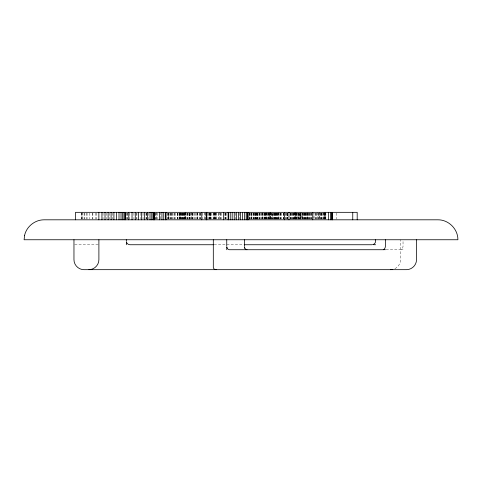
<?xml version="1.0" encoding="UTF-8"?>
<svg xmlns="http://www.w3.org/2000/svg" width="482" height="482" viewBox="0 0 482 482"><rect width="100%" height="100%" fill="white"/><g stroke="black" fill="none" stroke-linecap="round" stroke-linejoin="round"><path stroke-width="0.36" stroke-dasharray="2.41 1.81" d="M394.915 268.685C398.289 267.028 400.53 263.461 400.56 259.696L400.56 239.753M74.698 244.742L98.159 244.742M214.171 244.742L243.464 244.742M386.106 249.724L400.391 249.724M403.036 249.724L400.982 249.634A3.742 2.645 -90 0 0 403.036 245.989L403.036 240.446M336.773 213.08L336.773 219.063M325.874 213.08L325.874 219.063M325.778 212.327L325.778 219.063M325.669 213.08L325.669 219.063M325.483 213.08L325.483 219.063M325.205 212.327L325.145 219.063M325.001 212.327L325.001 219.063M324.802 213.08L324.802 219.063M324.579 213.08L324.579 219.063M324.416 213.08L324.416 219.063M324.356 212.327L324.356 219.063M324.187 212.327L324.187 219.063M323.988 213.08L323.988 219.063M323.205 212.327L323.205 219.063M323.139 213.08L323.139 219.063M322.705 213.08L322.705 219.063M321.56 213.08L321.56 219.063M321.229 213.08L321.229 219.063M321.03 213.08L321.03 219.063M320.946 213.08L320.946 219.063M320.687 213.08L320.687 219.063M319.759 212.327L319.759 219.063M319.126 212.327L319.126 219.063L319.078 213.08M318.698 213.08L318.698 219.063M318.355 213.08L318.355 219.063M317.295 212.327L317.295 219.063M316.945 213.08L316.945 219.063M316.3 213.08L316.3 219.063M315.704 213.08L315.704 219.063M315.577 213.08L315.577 219.063M312.077 213.08L312.077 219.063M311.806 213.08L311.806 219.063M311.432 213.08L311.432 219.063M310.173 213.08L310.173 219.063M310.028 213.08L310.028 219.063M309.878 213.08L309.878 219.063M309.45 213.08L309.492 219.063M308.462 213.08L308.462 219.063M308.323 213.08L308.323 219.063M307.847 213.08L307.847 219.063M307.552 212.327L307.57 219.063M307.173 213.08L307.173 219.063M307.136 213.08L307.136 219.063M306.166 213.08L306.197 219.063M306.064 213.08L306.064 219.063M305.956 213.08L305.956 219.063M305.546 213.08L305.546 219.063M305.383 213.08L305.383 219.063M304.847 213.08L304.847 219.063M304.293 213.08L304.293 219.063M304.19 213.08L304.19 219.063M303.841 213.08L303.841 219.063M303.118 213.08L303.118 219.063M302.949 213.08L302.949 219.063M302.13 213.08L302.13 219.063M301.123 212.327L301.123 219.063L301.075 213.08M300.732 212.327L300.732 219.063L300.696 213.08M300.569 213.08L300.581 219.063M300.31 213.08L300.31 219.063M300.238 213.08L300.238 219.063M300.172 213.08L300.172 219.063M300.021 213.08L300.021 219.063M299.918 213.08L299.918 219.063L299.906 212.327M299.702 213.08L299.617 219.063M298.641 213.08L298.641 219.063M298.292 213.08L298.292 219.063M298.195 213.08L298.195 219.063M297.677 213.08L297.677 219.063M296.864 213.08L296.864 219.063M296.605 213.08L296.665 219.063M296.478 213.08L296.478 219.063M296.346 212.327L296.31 219.063M295.936 213.08L295.936 219.063M295.593 213.08L295.593 219.063M295.508 213.08L295.508 219.063M295.454 212.327L295.454 219.063M295.327 212.327L295.327 219.063M295.117 213.08L295.117 219.063M295.002 212.327L294.996 219.063M294.707 213.08L294.707 219.063M294.508 212.327L294.508 219.063M293.942 213.08L293.912 219.063M293.821 213.08L293.821 219.063M293.562 213.08L293.562 219.063M292.725 213.08L292.725 219.063M292.194 213.08L292.194 219.063M291.761 213.08L291.761 219.063M291.122 213.08L291.122 219.063M290.652 213.08L290.652 219.063M290.556 213.08L290.556 219.063M290.339 213.08L290.339 219.063M287.778 213.08L287.778 219.063M287.585 213.08L287.585 219.063M287.447 213.08L287.447 219.063M287.272 213.08L287.272 219.063M287.097 213.08L287.097 219.063M286.772 213.08L286.772 219.063M285.983 213.08L285.983 219.063M285.675 213.08L285.675 219.063M283.693 213.08L283.693 219.063M283.386 213.08L283.386 219.063M283.211 213.08L283.211 219.063M281.06 213.08L281.06 219.063M281.024 213.08L281.024 219.063M280.524 213.08L280.524 219.063M280.313 213.08L280.313 219.063M279.403 213.08L279.403 219.063M278.813 213.08L278.813 219.063M278.403 212.327L278.403 219.063M278.15 213.08L278.15 219.063M277.807 213.08L277.807 219.063M277.319 213.08L277.319 219.063M277.017 213.08L277.017 219.063M276.578 213.08L276.578 219.063M276.156 213.08L276.156 219.063M275.999 213.08L275.999 219.063M275.65 213.08L275.65 219.063M275.306 213.08L275.306 219.063M275.089 213.08L275.089 219.063M274.595 213.08L274.595 219.063M274.336 213.08L274.33 219.063M274.282 213.08L274.282 219.063M273.643 213.08L273.601 219.063M273.198 213.08L273.198 219.063M272.734 213.08L272.734 219.063L272.673 212.327M272.143 213.08L272.143 219.063M271.571 213.08L271.571 219.063M271.432 213.08L271.432 219.063M270.968 213.08L270.968 219.063M270.788 213.08L270.788 219.063M270.571 212.327L270.486 219.063M270.191 212.327L270.227 219.063M270.161 212.327L270.161 219.063M270.065 212.327L270.065 219.063M269.926 212.327L269.938 219.063M269.498 213.08L269.498 219.063L269.426 212.327M269.022 213.08L269.022 219.063M268.799 213.08L268.799 219.063M268.552 212.327L268.528 219.063M268.257 213.08L268.257 219.063M267.516 213.08L267.516 219.063M267.082 213.08L267.082 219.063M266.847 213.08L266.811 219.063M266.401 212.327L266.401 219.063M266.088 213.08L266.088 219.063M265.401 213.08L265.401 219.063M265.359 213.08L265.359 219.063M265.16 213.08L265.16 219.063M265.04 212.327L265.028 219.063M264.781 213.08L264.781 219.063M264.552 213.08L264.552 219.063M264.431 213.08L264.431 219.063M263.311 213.08L263.311 219.063M262.485 212.327L262.485 219.063M262.377 213.08L262.377 219.063M262.341 213.08L262.341 219.063M261.991 213.08L261.991 219.063M261.268 213.08L261.268 219.063M260.907 213.08L260.907 219.063M259.973 213.08L259.973 219.063M259.437 213.08L259.437 219.063M259.081 213.08L259.081 219.063M258.967 213.08L258.967 219.063M257.677 213.08L257.677 219.063M257.448 213.08L257.448 219.063M257.286 213.08L257.286 219.063M257.045 213.08L257.045 219.063M256.804 213.08L256.804 219.063M256.629 213.08L256.629 219.063M255.966 213.08L255.966 219.063M255.574 213.08L255.574 219.063M255.454 213.08L255.454 219.063M255.177 213.08L255.177 219.063M254.803 213.08L254.803 219.063M254.436 213.08L254.436 219.063M253.797 213.08L253.797 219.063M253.375 213.08L253.375 219.063M253.116 213.08L253.195 219.063M251.984 213.08L251.984 219.063M251.664 212.327L251.664 219.063M251.514 213.08L251.514 219.063M251.483 213.08L251.483 219.063M251.104 213.08L251.104 219.063M250.58 213.08L250.58 219.063M249.809 213.08L249.863 219.063M249.754 213.08L249.754 219.063M249.652 213.08L249.652 219.063M239.572 213.08L239.572 219.063M235.156 213.08L235.198 219.063M226.751 213.08L226.751 219.063M225.534 213.08L225.534 219.063M225.221 213.08L225.221 219.063M225.136 213.08L225.136 219.063M224.913 213.08L224.913 219.063M221.792 213.08L221.816 219.063M220.569 213.08L220.569 219.063M220.401 213.08L220.401 219.063M219.557 212.327L219.557 219.063M218.906 213.08L218.906 219.063M218.605 213.08L218.605 219.063M216.304 213.08L216.304 219.063M216.05 212.327L216.05 219.063M215.785 213.08L215.785 219.063M215.587 213.08L215.587 219.063M214.954 212.327L214.954 219.063M214.297 213.08L214.297 219.063M214.177 213.08L214.177 219.063M214.02 212.327L213.966 219.063M213.183 213.08L213.183 219.063M213.14 213.08L213.122 219.063M211.514 213.08L211.514 219.063M210.869 213.08L210.869 219.063M210.815 213.08L210.815 219.063M210.562 213.08L210.562 219.063M210.176 213.08L210.176 219.063M210.05 212.327L210.05 219.063M209.495 213.08L209.495 219.063M209.351 213.08L209.351 219.063M209.158 213.08L209.158 219.063M208.387 213.08L208.387 219.063M207.887 213.08L207.887 219.063M205.374 213.08L205.374 219.063M205.037 213.08L205.037 219.063M204.452 212.327L204.495 219.063M202.603 213.08L202.603 219.063M200.602 213.08L200.602 219.063M200.331 213.08L200.331 219.063M199.891 213.08L199.891 219.063M199.156 213.08L199.156 219.063M197.795 213.08L197.795 219.063M197.56 212.327L197.56 219.063M197.162 213.08L197.162 219.063M196.204 213.08L196.204 219.063M195.174 213.08L195.198 219.063M194.842 213.08L194.842 219.063M193.921 213.08L193.921 219.063M192.812 213.08L192.812 219.063M192.517 213.08L192.517 219.063M192.366 213.08L192.451 219.063M191.703 213.08L191.703 219.063M191.318 212.327L191.318 219.063M190.468 213.08L190.468 219.063M190.016 213.08L190.016 219.063M189.8 213.08L189.8 219.063M189.601 213.08L189.601 219.063M189.372 213.08L189.372 219.063M189.107 213.08L189.107 219.063M189.01 213.08L189.01 219.063M187.926 213.08L187.926 219.063M187.721 213.08L187.721 219.063M187.606 213.08L187.606 219.063M186.606 213.08L186.588 219.063M185.678 213.08L185.678 219.063M185.576 212.327L185.576 219.063M185.425 212.327L185.425 219.063M185.142 212.327L185.16 219.063M185.058 213.08L185.058 219.063M184.727 213.08L184.727 219.063M184.552 213.08L184.552 219.063M184.269 212.327L184.257 219.063M183.961 213.08L183.961 219.063M183.913 213.08L183.913 219.063M183.702 213.08L183.702 219.063M182.955 213.08L182.955 219.063M182.286 213.08L182.286 219.063M182.208 213.08L182.208 219.063M181.991 213.08L181.991 219.063M181.322 213.08L181.322 219.063M181.075 213.08L181.075 219.063M180.931 213.08L180.931 219.063M180.726 212.327L180.726 219.063M180.666 213.08L180.666 219.063M180.027 213.08L180.027 219.063M179.75 212.327L179.75 219.063M179.509 213.08L179.509 219.063M179.322 213.08L179.322 219.063M179.274 213.08L179.274 219.063M178.045 213.08L178.045 219.063M177.75 213.08L177.75 219.063M177.647 213.08L177.647 219.063M177.521 213.08L177.521 219.063M175.352 213.08L175.297 219.063M174.821 213.08L174.821 219.063M174.508 213.08L174.508 219.063M172.984 213.08L173.068 219.063M172.628 213.08L172.628 219.063M171.514 213.08L171.514 219.063M171.194 213.08L171.194 219.063M170.706 213.08L170.724 219.063M170.483 213.08L170.483 219.063M169.905 213.08L169.905 219.063M168.537 213.08L168.537 219.063M168.326 213.08L168.326 219.063M167.959 213.08L167.959 219.063M167.724 213.08L167.724 219.063M160.476 212.327L160.47 219.063M157.512 213.08L157.512 219.063M156.313 212.327L156.313 219.063M156.054 213.08L156.054 219.063M155.132 213.08L155.132 219.063M155.053 213.08L155.053 219.063M148.842 213.08L148.842 219.063M146.371 213.08L146.371 219.063M146.191 213.08L146.191 219.063M146.022 213.08L146.022 219.063M143.046 213.08L143.046 219.063M140.889 213.08L140.889 219.063M136.924 213.08L136.924 219.063M136.249 213.08L136.249 219.063M133.924 213.08L133.924 219.063M129.652 213.08L129.652 219.063M127.375 213.08L127.375 219.063M127.121 213.08L127.121 219.063M126.76 213.08L126.76 219.063M112.348 213.08L112.348 219.063M109.504 213.08L109.504 219.063M106.395 213.08L106.395 219.063M103.04 213.08L103.04 219.063M96.189 213.08L96.189 219.063M95.846 213.08L95.846 219.063M92.857 213.08L92.857 219.063M92.791 213.08L92.791 219.063M89.833 213.08L89.833 219.063M87.061 213.08L87.061 219.063M86.145 213.08L86.145 219.063M84.464 213.08L84.464 219.063M84.085 213.08L84.085 219.063M82.621 212.327L82.621 219.063M82.006 213.08L82.006 219.063M81.753 212.327L81.753 219.063M81.476 213.08L81.476 219.063M313.969 219.063L313.969 213.08L313.963 219.063M302.521 219.063L302.521 213.08L302.509 219.063M298.045 219.063L298.045 213.08L297.99 219.063M168.212 219.063L168.212 213.08L168.158 219.063"/><path stroke-width="0.72" d="M226.745 249.724L226.811 246.82A3.742 2.645 -90 0 0 229.39 249.724L383.853 249.724M244.41 248.272L244.44 246.82A3.742 2.645 -90 0 0 247.019 249.724M126.32 244.742L126.411 241.831A3.742 3.742 0 0 0 130.056 244.742L213.424 244.742M88.923 269.673C94.255 269.733 98.955 265.034 98.894 259.696L98.894 239.753M390.589 269.673L392.806 269.42M244.211 244.742L371.887 244.742M375.629 244.742L372.719 244.645A3.742 3.742 0 0 0 375.629 241L375.629 239.753M385.407 249.724L383.353 249.634A3.742 2.645 -90 0 0 385.407 245.989L385.407 239.753M216.171 269.673L214.779 269.42L213.809 268.685L213.309 267.498L213.309 239.753M416.472 239.753L416.472 259.696C416.653 265.064 411.845 269.667 406.561 269.673L83.934 269.673C78.602 269.733 73.903 265.034 73.963 259.696L73.963 239.753M357.192 219.81L357.192 212.327L75.499 212.327L75.499 219.81M352.752 212.327L352.752 219.81M332.279 212.327L332.279 219.81M332.206 212.327L332.206 219.81M331.652 212.327L331.652 219.81M330.369 212.327L330.369 219.81M328.363 212.327L328.363 219.81M312.758 212.327L312.758 219.81M288.971 212.327L288.971 219.81M284.531 212.327L284.531 219.81M248.79 212.327L248.79 219.81M247.646 212.327L247.646 219.81M247.164 212.327L247.164 219.81M246.163 212.327L246.163 219.81M244.609 212.327L244.609 219.81M244.374 239.753L244.374 245.989M242.47 212.327L242.47 219.81M240.452 212.327L240.452 219.81M238.409 212.327L238.409 219.81M236.331 212.327L236.331 219.81M234.228 212.327L234.228 219.81M232.173 212.327L232.173 219.81M230.239 212.327L230.239 219.81M228.432 212.327L228.432 219.81M228.107 212.327L228.107 219.81M226.745 239.753L226.745 245.989M223.666 212.327L223.666 219.81M206.82 212.327L206.82 219.81M206.218 212.327L206.218 219.81M201.777 212.327L201.777 219.81M166.043 212.327L166.043 219.81M165.669 212.327L165.669 219.81M163.741 212.327L163.741 219.81M161.946 212.327L161.946 219.81M159.656 212.327L159.656 219.81M154.222 212.327L154.222 219.81M154.077 212.327L154.077 219.81M153.879 212.327L153.879 219.81M153.065 212.327L153.065 219.81M151.782 212.327L151.782 219.81M150.029 212.327L150.029 219.81M147.438 212.327L147.438 219.81M144.654 212.327L144.654 219.81M141.69 212.327L141.69 219.81M138.527 212.327L138.527 219.81M135.279 212.327L135.279 219.81M132.026 212.327L132.026 219.81M128.778 212.327L128.778 219.81M126.32 239.753L126.32 241M125.573 212.327L125.501 219.81M124.952 212.327L124.952 219.81M123.988 212.327L123.988 219.81M122.681 212.327L122.681 219.81M121.018 212.327L121.018 219.81M119.006 212.327L119.006 219.81M116.548 212.327L116.548 219.81M113.915 212.327L113.915 219.81M111.095 212.327L111.095 219.81M108.101 212.327L108.101 219.81M105.016 212.327L105.016 219.81M101.937 212.327L101.937 219.81M98.864 212.327L98.864 219.81M24.6 235.312L24.1 239.753L457.9 239.753C458.021 229.083 448.622 219.684 437.957 219.81L44.043 219.81C34.975 219.792 26.6 226.468 24.6 235.312"/></g></svg>
